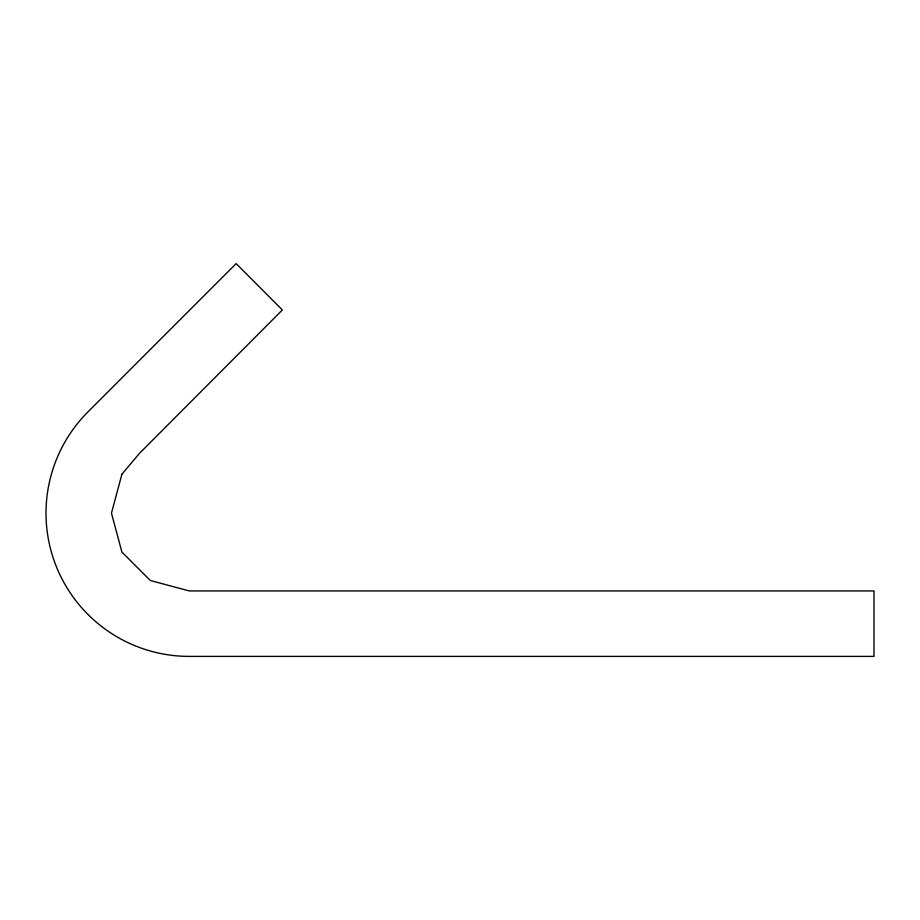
<?xml version="1.0" encoding="UTF-8"?>
<svg xmlns="http://www.w3.org/2000/svg" width="920" height="920" viewBox="0 0 920 920"><rect width="100%" height="100%" fill="white"/><g stroke="black" fill="none" stroke-linecap="round" stroke-linejoin="round"><path stroke-width="1.38" d="M121.888 474.272L111.469 513.164L121.888 552.046L150.351 580.52L189.244 590.939L874 590.939L874 656.397L189.244 656.397A143.244 143.244 0 0 1 87.952 411.872L236.164 263.603L282.371 309.971L139.334 453.502L121.888 474.272"/></g></svg>
